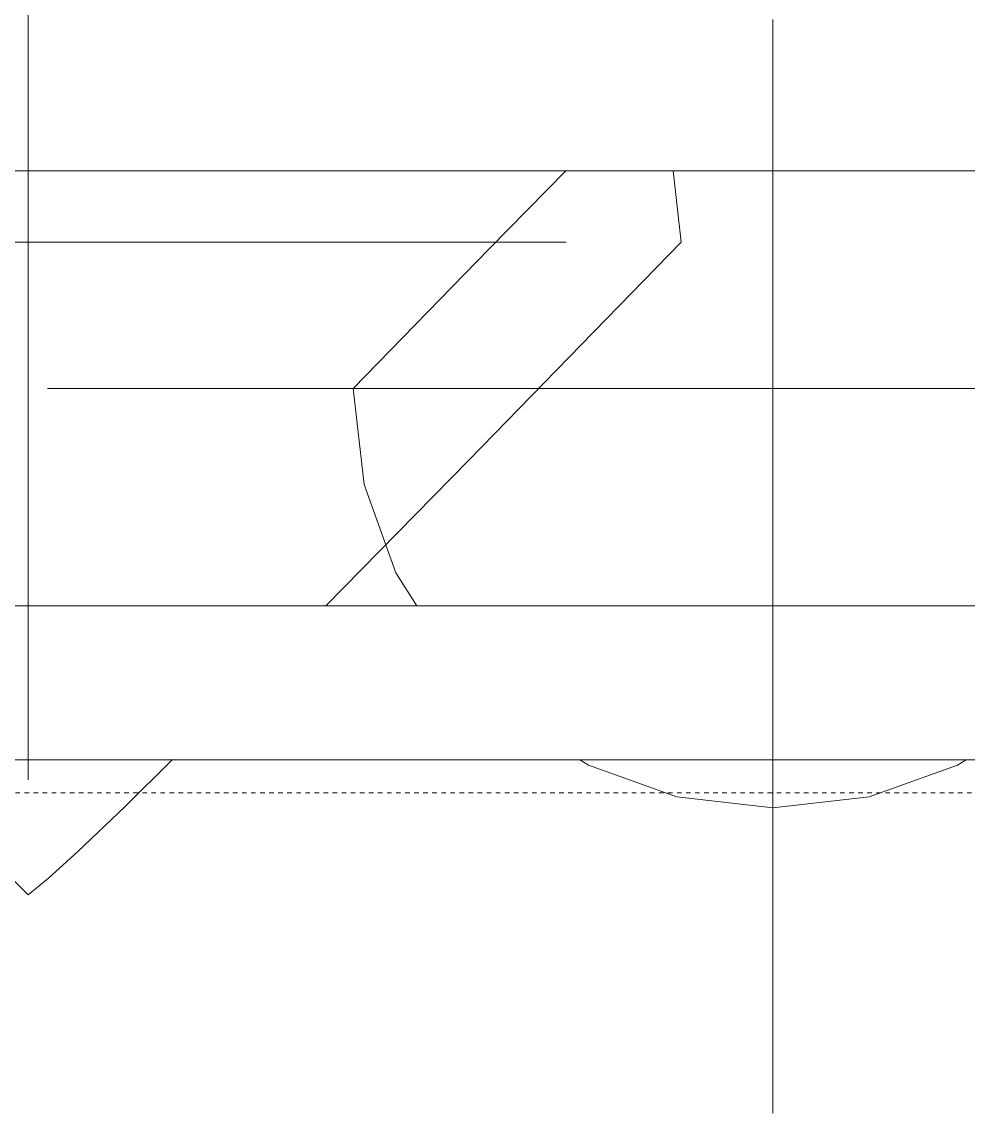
# Model space of a CAD drawing. Header units: inches. Extents: x -4010 to -1814, y 9846 to 12241.
# Drawn here: x -2869.84 to -2843.74, y 11144.58 to 11174.71 of the extents above; entities that cross this region are included whole.
import ezdxf

# ---------------------------------------------------------------- set-up
doc = ezdxf.new("R2010")
doc.units = ezdxf.units.IN
doc.header["$MEASUREMENT"] = 0
doc.linetypes.add('Aligning Line 1_8_', pattern=[0.25, 0.125, -0.125])
for name, color, linetype, lineweight in [('0-1', 7, 'Continuous', 5), ('0-2', 7, 'Continuous', 9), ('A-DETL-GENF-1', 253, 'Continuous', 9), ('A-WALL-1', 7, 'Continuous', 9), ('G-ANNO-SYMB-1', 147, 'Aligning Line 1_8_', 9)]:
    doc.layers.add(name, color=color, linetype=linetype, lineweight=lineweight)

# ---------------------------------------------------------------- blocks, each defined once
blk = doc.blocks.new('switchgrass 26764 - switchgrass 26764-V29-UNIT PLANS - 1ST FLOOR')
at = {"layer": 'A-DETL-GENF-1'}
for p, q in [((0, 5.443), (0, 8.185)), ((0, 4.415), (0, 7.6)), ((0, 6.55), (0, 6.038)), ((0, 6.442), (0, 4.415)), ((0, 6.354), (0, 5.574)), ((0, 5.858), (0, 6.098)), ((0, 6.038), (0, 5.465)), ((0, 5.764), (0, 5.863)), ((0, 5.863), (0, 5.858)), ((0, 5.639), (0, 5.764)), ((0, 5.217), (0, 5.639)), ((0, 5.574), (0, 4.37)), ((0, 5.465), (0, 4.85)), ((0, 5.284), (0, 5.443)), ((0, 4.831), (0, 5.284)), ((0, 5.093), (0, 5.217)), ((0, 4.995), (0, 5.093)), ((0, 5), (0, 4.995)), ((0, 4.85), (0, 4.831)), ((0, 4.37), (0, 3.547)), ((0, 3.547), (0, 2.873)), ((0, 2.873), (0, 2.332)), ((0, 2.332), (0, 1.901)), ((0, -3.367), (0, 1.967)), ((0, 1.901), (0, 1.086)), ((17.786, 1.967), (18.013, 0)), ((0, 1.086), (0, 0.615)), ((0, 0.654), (0, 0.666)), ((0, 0.666), (0, 0.666)), ((0, 0.666), (0, 0.651)), ((0, 0.631), (0, 0.654)), ((0, 0.651), (0, 0.362)), ((0, 0.598), (0, 0.631)), ((0, 0.615), (0, 0.354)), ((0, 0.556), (0, 0.598)), ((0, 0.507), (0, 0.556)), ((0, 0.354), (0, 0.507)), ((0, -1.375), (0, 0.362)), ((1.375, 0), (-0.362, 0)), ((3.367, 0), (-4.66, 0)), ((1.375, 0), (1.427, 0)), ((1.427, 0), (1.494, 0)), ((1.494, 0), (1.57, 0)), ((1.57, 0), (1.648, 0)), ((1.648, 0), (1.718, 0)), ((1.718, 0), (1.775, 0)), ((1.775, 0), (1.81, 0)), ((1.81, 0), (3.113, 0)), ((3.113, 0), (3.692, 0)), ((3.547, 0), (3.257, 0)), ((3.257, 0), (3.547, 0)), ((3.484, 0), (3.367, 0)), ((3.564, 0), (3.484, 0)), ((4.883, 0), (3.547, 0)), ((3.547, 0), (3.606, 0)), ((3.615, 0), (3.564, 0)), ((3.606, 0), (3.694, 0)), ((3.641, 0), (3.615, 0)), ((3.937, 0), (3.641, 0)), ((3.692, 0), (5.574, 0)), ((3.694, 0), (3.799, 0)), ((3.799, 0), (3.907, 0)), ((3.907, 0), (4.006, 0)), ((4.524, 0), (3.937, 0)), ((4.006, 0), (4.083, 0)), ((4.083, 0), (4.126, 0)), ((4.126, 0), (4.345, 0)), ((4.309, 0), (4.282, 0)), ((4.282, 0), (4.335, 0)), ((4.737, 0), (4.309, 0)), ((4.335, 0), (4.886, 0)), ((4.345, 0), (4.936, 0)), ((5.517, 0), (4.524, 0)), ((5.51, 0), (4.737, 0)), ((4.995, 0), (4.883, 0)), ((4.886, 0), (4.995, 0)), ((4.936, 0), (5.803, 0)), ((7.89, 0), (5.429, 0)), ((5.429, 0), (6.539, 0)), ((5.574, 0), (5.51, 0)), ((7.014, 0), (5.517, 0)), ((5.803, 0), (6.846, 0)), ((6.442, 0), (6.153, 0)), ((6.153, 0), (7.532, 0)), ((7.021, 0), (6.442, 0)), ((6.539, 0), (7.573, 0)), ((6.846, 0), (7.969, 0)), ((10.28, 0), (7.014, 0)), ((7.136, 0), (7.021, 0)), ((7.461, 0), (7.136, 0)), ((7.807, 0), (7.228, 0)), ((7.228, 0), (7.535, 0)), ((8.759, 0), (7.456, 0)), ((7.456, 0), (11.943, 0)), ((7.967, 0), (7.461, 0)), ((7.532, 0), (9.787, 0)), ((7.535, 0), (8.377, 0)), ((7.573, 0), (8.568, 0)), ((9.627, 0), (7.807, 0)), ((8.759, 0), (7.89, 0)), ((8.625, 0), (7.967, 0)), ((7.969, 0), (9.073, 0)), ((8.571, 0), (8.179, 0)), ((8.179, 0), (9.048, 0)), ((8.374, 0), (8.37, 0)), ((8.37, 0), (8.667, 0)), ((8.547, 0), (8.374, 0)), ((8.377, 0), (10.254, 0)), ((8.821, 0), (8.547, 0)), ((8.568, 0), (9.561, 0)), ((9.065, 0), (8.571, 0)), ((10.28, 0), (8.625, 0)), ((8.667, 0), (9.171, 0)), ((10.93, 0), (8.759, 0)), ((8.805, 0), (8.759, 0)), ((8.857, 0), (8.805, 0)), ((9.158, 0), (8.821, 0)), ((8.912, 0), (8.857, 0)), ((9.559, 0), (8.903, 0)), ((8.903, 0), (9.627, 0)), ((8.964, 0), (8.912, 0)), ((9.007, 0), (8.964, 0)), ((9.037, 0), (9.007, 0)), ((9.048, 0), (9.037, 0)), ((10.197, 0), (9.065, 0)), ((9.073, 0), (10.061, 0)), ((9.516, 0), (9.158, 0)), ((9.171, 0), (10.978, 0)), ((11.075, 0), (9.338, 0)), ((9.338, 0), (9.366, 0)), ((9.366, 0), (10.422, 0)), ((9.856, 0), (9.516, 0)), ((10.121, 0), (9.559, 0)), ((9.561, 0), (10.586, 0)), ((12.957, 0), (9.772, 0)), ((9.772, 0), (9.832, 0)), ((9.787, 0), (10.793, 0)), ((9.832, 0), (11.109, 0)), ((10.139, 0), (9.856, 0)), ((10.061, 0), (10.351, 0)), ((10.617, 0), (10.121, 0)), ((10.323, 0), (10.139, 0)), ((11.254, 0), (10.197, 0)), ((10.254, 0), (10.583, 0)), ((11.22, 0), (10.28, 0)), ((10.493, 0), (10.28, 0)), ((10.681, 0), (10.323, 0)), ((10.351, 0), (10.604, 0)), ((10.422, 0), (10.681, 0)), ((10.583, 0), (10.493, 0)), ((10.586, 0), (11.68, 0)), ((10.604, 0), (11.257, 0)), ((11.53, 0), (10.617, 0)), ((10.785, 0), (10.641, 0)), ((10.641, 0), (11.262, 0)), ((11.402, 0), (10.785, 0)), ((10.793, 0), (11.806, 0)), ((10.981, 0), (10.93, 0)), ((10.978, 0), (11.364, 0)), ((11.33, 0), (10.981, 0)), ((13.391, 0), (11.075, 0)), ((12.665, 0), (11.079, 0)), ((11.079, 0), (12.957, 0)), ((11.109, 0), (11.364, 0)), ((11.364, 0), (11.22, 0)), ((11.654, 0), (11.254, 0)), ((11.257, 0), (12.146, 0)), ((11.262, 0), (11.811, 0)), ((11.364, 0), (11.33, 0)), ((12.047, 0), (11.402, 0)), ((12.002, 0), (11.53, 0)), ((11.683, 0), (11.654, 0)), ((11.68, 0), (12.879, 0)), ((11.724, 0), (11.683, 0)), ((11.773, 0), (11.724, 0)), ((11.824, 0), (11.773, 0)), ((11.806, 0), (12.891, 0)), ((11.811, 0), (12.286, 0)), ((11.873, 0), (11.824, 0)), ((11.914, 0), (11.873, 0)), ((11.943, 0), (11.914, 0)), ((13.681, 0), (11.943, 0)), ((11.943, 0), (12.665, 0)), ((12.523, 0), (12.002, 0)), ((13.91, 0), (12.047, 0)), ((12.146, 0), (13.989, 0)), ((18.013, 0), (12.159, -6.005)), ((12.286, 0), (12.683, 0)), ((12.545, 0), (12.523, 0)), ((12.874, 0), (12.545, 0)), ((12.683, 0), (13.001, 0)), ((12.879, 0), (12.874, 0)), ((12.891, 0), (14.115, 0)), ((13.001, 0), (13.238, 0)), ((13.238, 0), (13.391, 0)), ((13.75, 0), (13.681, 0)), ((13.83, 0), (13.75, 0)), ((13.912, 0), (13.83, 0)), ((14.423, 0), (13.91, 0)), ((13.99, 0), (13.912, 0)), ((13.989, 0), (14.619, 0)), ((14.054, 0), (13.99, 0)), ((14.099, 0), (14.054, 0)), ((14.115, 0), (14.099, 0)), ((14.839, 0), (14.423, 0)), ((14.619, 0), (14.839, 0)), ((0, -1.375), (0, -1.427)), ((0, -1.427), (0, -1.494)), ((0, -1.494), (0, -1.57)), ((0, -1.57), (0, -1.648)), ((0, -1.648), (0, -1.718)), ((0, -1.718), (0, -1.775)), ((0, -1.775), (0, -1.81)), ((0, -1.81), (0, -3.113)), ((0, -3.113), (0, -3.692)), ((0, -3.547), (0, -3.257)), ((0, -3.257), (0, -3.547)), ((0, -3.484), (0, -3.367)), ((0, -3.564), (0, -3.484)), ((0, -4.883), (0, -3.547)), ((0, -3.547), (0, -3.606)), ((0, -3.615), (0, -3.564)), ((0, -3.606), (0, -3.694)), ((0, -3.641), (0, -3.615)), ((0, -3.937), (0, -3.641)), ((0, -3.692), (0, -5.574)), ((0, -3.694), (0, -3.799)), ((0, -3.799), (0, -3.907)), ((0, -3.907), (0, -4.006)), ((0, -4.524), (0, -3.937)), ((0, -4.006), (0, -4.083)), ((0, -4.083), (0, -4.126)), ((0, -4.126), (0, -4.345)), ((0, -4.309), (0, -4.282)), ((0, -4.282), (0, -4.335)), ((0, -4.737), (0, -4.309)), ((0, -4.335), (0, -4.886)), ((0, -4.345), (0, -4.936)), ((0, -5.517), (0, -4.524)), ((0, -5.51), (0, -4.737)), ((0, -4.995), (0, -4.883)), ((0, -4.886), (0, -4.995)), ((0, -4.936), (0, -5.803)), ((0, -7.89), (0, -5.429)), ((0, -5.429), (0, -6.539)), ((0, -5.574), (0, -5.51)), ((0, -7.014), (0, -5.517)), ((0, -5.803), (0, -6.846)), ((12.159, -6.005), (8.205, -10.033)), ((0, -6.442), (0, -6.153)), ((0, -6.153), (0, -7.532)), ((0, -7.021), (0, -6.442)), ((0, -6.539), (0, -7.573)), ((0, -6.846), (0, -7.969)), ((0, -10.28), (0, -7.014)), ((0, -7.136), (0, -7.021)), ((0, -7.461), (0, -7.136)), ((0, -7.807), (0, -7.228)), ((0, -7.228), (0, -7.535)), ((0, -8.759), (0, -7.456)), ((0, -7.456), (0, -11.943)), ((0, -7.967), (0, -7.461)), ((0, -7.532), (0, -9.787)), ((0, -7.535), (0, -8.377)), ((0, -7.573), (0, -8.568)), ((0, -9.627), (0, -7.807)), ((0, -8.759), (0, -7.89)), ((0, -8.625), (0, -7.967)), ((0, -7.969), (0, -9.073)), ((0, -8.571), (0, -8.179)), ((0, -8.179), (0, -9.048)), ((0, -8.374), (0, -8.37)), ((0, -8.37), (0, -8.667)), ((0, -8.547), (0, -8.374)), ((0, -8.377), (0, -10.254)), ((0, -8.821), (0, -8.547)), ((0, -8.568), (0, -9.561)), ((0, -9.065), (0, -8.571)), ((0, -10.28), (0, -8.625)), ((0, -8.667), (0, -9.171)), ((0, -10.93), (0, -8.759)), ((0, -8.805), (0, -8.759)), ((0, -8.858), (0, -8.805)), ((0, -9.158), (0, -8.821)), ((0, -8.912), (0, -8.858)), ((0, -9.559), (0, -8.903)), ((0, -8.903), (0, -9.627)), ((0, -8.964), (0, -8.912)), ((0, -9.007), (0, -8.964)), ((0, -9.037), (0, -9.007)), ((0, -9.048), (0, -9.037)), ((0, -10.197), (0, -9.065)), ((0, -9.073), (0, -10.061)), ((0, -9.516), (0, -9.158)), ((0, -9.171), (0, -10.978)), ((0, -11.075), (0, -9.338)), ((0, -9.338), (0, -9.366)), ((0, -9.366), (0, -10.422)), ((0, -9.856), (0, -9.516)), ((0, -10.121), (0, -9.559)), ((0, -9.561), (0, -10.586)), ((0, -12.957), (0, -9.772)), ((0, -9.772), (0, -9.832)), ((0, -9.787), (0, -10.793)), ((0, -9.832), (0, -11.109)), ((0, -10.139), (0, -9.856)), ((0, -10.061), (0, -10.351)), ((0, -10.617), (0, -10.121)), ((0, -10.323), (0, -10.139)), ((0, -11.254), (0, -10.197)), ((0, -10.254), (0, -10.583)), ((0, -11.22), (0, -10.28)), ((0, -10.493), (0, -10.28)), ((0, -10.681), (0, -10.323)), ((0, -10.351), (0, -10.604)), ((0, -10.422), (0, -10.681)), ((0, -10.583), (0, -10.493)), ((0, -10.586), (0, -11.68)), ((0, -10.604), (0, -11.257)), ((0, -11.53), (0, -10.617)), ((0, -10.785), (0, -10.641)), ((0, -10.641), (0, -11.262)), ((0, -11.402), (0, -10.785)), ((0, -10.793), (0, -11.806)), ((0, -10.981), (0, -10.93)), ((0, -10.978), (0, -11.364)), ((0, -11.33), (0, -10.981)), ((0, -13.391), (0, -11.075)), ((0, -12.665), (0, -11.079)), ((0, -11.079), (0, -12.957)), ((0, -11.109), (0, -11.364)), ((0, -11.364), (0, -11.22)), ((0, -11.654), (0, -11.254)), ((0, -11.257), (0, -12.146)), ((0, -11.262), (0, -11.811)), ((0, -11.364), (0, -11.33)), ((0, -12.047), (0, -11.402)), ((0, -12.002), (0, -11.53)), ((0, -11.683), (0, -11.654)), ((0, -11.68), (0, -12.879)), ((0, -11.724), (0, -11.683)), ((0, -11.773), (0, -11.724)), ((0, -11.824), (0, -11.773)), ((0, -11.806), (0, -12.891)), ((0, -11.811), (0, -12.286)), ((0, -11.873), (0, -11.824)), ((0, -11.914), (0, -11.873)), ((0, -11.943), (0, -11.914)), ((0, -13.681), (0, -11.943)), ((0, -11.943), (0, -12.665)), ((0, -12.523), (0, -12.002)), ((0, -13.91), (0, -12.047)), ((0, -12.146), (0, -13.989)), ((0, -12.286), (0, -12.683)), ((0, -12.545), (0, -12.523)), ((0, -12.874), (0, -12.545)), ((0, -12.683), (0, -13.001)), ((0, -12.879), (0, -12.874)), ((0, -12.891), (0, -14.115)), ((0, -13.001), (0, -13.238)), ((0, -13.238), (0, -13.391)), ((0, -13.75), (0, -13.681)), ((0, -13.83), (0, -13.75)), ((0, -13.912), (0, -13.83)), ((0, -14.423), (0, -13.91)), ((0, -13.99), (0, -13.912)), ((0, -13.989), (0, -14.619)), ((0, -14.054), (0, -13.99)), ((0, -14.099), (0, -14.054)), ((0, -14.115), (0, -14.099)), ((-3.73, -14.283), (0, -18.013)), ((0, -14.839), (0, -14.423)), ((3.976, -14.283), (2.673, -15.572)), ((0, -14.619), (0, -14.839)), ((2.673, -15.572), (1.361, -16.826)), ((1.361, -16.826), (0.554, -17.551)), ((0.554, -17.551), (0, -18.013))]:
    blk.add_line(p, q, dxfattribs=at)
blk = doc.blocks.new('gold flame spirea 26749 - gold flame spirea 26749-V30-UNIT PLANS - 1ST FLOOR')
at = {"layer": 'A-DETL-GENF-1'}
for p, q in [((0, 19.808), (0, 20.008)), ((0, 20.008), (0, 19.844)), ((0, 19.844), (0, 19.677)), ((0, 19.58), (0, 19.808)), ((0, 19.677), (0, 19.506)), ((0, 19.333), (0, 19.58)), ((0, 19.506), (0, 19.333)), ((0, 19.076), (0, 19.333)), ((0, 19.333), (0, 19.157)), ((0, 18.333), (0, 19.264)), ((0, 19.264), (0, 19.118)), ((0, 19.157), (0, 18.978)), ((0, 19.118), (0, 18.918)), ((0, 18.903), (0, 19.077)), ((0, 19.077), (0, 18.932)), ((0, 18.567), (0, 19.076)), ((0, 18.978), (0, 18.798)), ((0, 18.932), (0, 18.79)), ((0, 18.918), (0, 18.677)), ((0, 18.804), (0, 18.903)), ((0, 18.662), (0, 18.845)), ((0, 18.845), (0, 18.642)), ((0, 18.756), (0, 18.804)), ((0, 18.798), (0, 18.333)), ((0, 18.79), (0, 18.648)), ((0, 18.712), (0, 18.756)), ((0, 18.664), (0, 18.712)), ((0, 18.558), (0, 18.705)), ((0, 18.705), (0, 18.418)), ((0, 18.677), (0, 18.408)), ((0, 18.565), (0, 18.664)), ((0, 18.511), (0, 18.662)), ((0, 18.648), (0, 18.507)), ((0, 18.642), (0, 18.43)), ((0, 18.333), (0, 18.567)), ((0, 18.353), (0, 18.565)), ((0, 18.463), (0, 18.558)), ((0, 18.378), (0, 18.511)), ((0, 18.507), (0, 18.365)), ((0, 18.405), (0, 18.463)), ((0, 18.43), (0, 18.219)), ((0, 18.418), (0, 18.235)), ((0, 18.408), (0, 18.122)), ((0, 18.37), (0, 18.405)), ((0, 18.251), (0, 18.378)), ((0, 18.344), (0, 18.37)), ((0, 18.365), (0, 18.222)), ((0, 18.058), (0, 18.353)), ((0, 18.312), (0, 18.344)), ((0, 18.23), (0, 18.333)), ((0, 18.259), (0, 18.312)), ((0, 18.068), (0, 18.259)), ((0, 18.117), (0, 18.251)), ((0, 18.235), (0, 18.14)), ((0, 18.153), (0, 18.23)), ((0, 18.222), (0, 18.077)), ((0, 18.219), (0, 18.016)), ((0, 18.118), (0, 18.153)), ((0, 18.01), (0, 18.147)), ((0, 18.147), (0, 17.899)), ((0, 18.14), (0, 18.118)), ((0, 18.122), (0, 17.833)), ((0, 17.962), (0, 18.117)), ((0, 18.077), (0, 17.806)), ((0, 17.937), (0, 18.068)), ((0, 17.961), (0, 18.058)), ((0, 17.03), (0, 18.054)), ((0, 18.054), (0, 17.779)), ((0, 18.016), (0, 17.83)), ((0, 17.895), (0, 18.01)), ((0, 17.774), (0, 17.962)), ((0, 17.887), (0, 17.961)), ((0, 17.838), (0, 17.937)), ((0, 17.899), (0, 17.699)), ((0, 17.797), (0, 17.895)), ((0, 17.827), (0, 17.887)), ((0, 17.745), (0, 17.838)), ((0, 17.833), (0, 17.554)), ((0, 17.83), (0, 17.67)), ((0, 17.774), (0, 17.827)), ((0, 17.806), (0, 17.634)), ((0, 17.716), (0, 17.797)), ((0, 17.776), (0, 17.794)), ((0, 17.794), (0, 17.774)), ((0, 17.779), (0, 17.336)), ((0, 17.729), (0, 17.776)), ((0, 17.123), (0, 17.774)), ((0, 17.629), (0, 17.745)), ((0, 17.664), (0, 17.729)), ((0, 17.648), (0, 17.716)), ((0, 17.699), (0, 17.535)), ((0, 17.67), (0, 17.542)), ((0, 17.588), (0, 17.664)), ((0, 17.591), (0, 17.648)), ((0, 17.634), (0, 17.532)), ((0, 17.462), (0, 17.629)), ((0, 17.542), (0, 17.591)), ((0, 17.514), (0, 17.588)), ((0, 17.554), (0, 17.03)), ((0, 17.535), (0, 17.397)), ((0, 17.532), (0, 17.469)), ((0, 17.449), (0, 17.514)), ((0, 17.354), (0, 17.495)), ((0, 17.495), (0, 17.445)), ((0, 17.469), (0, 17.416)), ((0, 17.216), (0, 17.462)), ((0, 17.1), (0, 17.449)), ((0, 17.445), (0, 17.398)), ((0, 17.416), (0, 17.341)), ((0, 17.398), (0, 17.352)), ((0, 17.397), (0, 17.274)), ((0, 17.234), (0, 17.354)), ((0, 17.352), (0, 17.304)), ((0, 17.341), (0, 17.216)), ((0, 17.336), (0, 17.146)), ((0, 17.304), (0, 17.192)), ((0, 17.274), (0, 17.155)), ((0, 17.263), (0, 16.851)), ((0, 17.263), (0, 16.274)), ((0, 17.126), (0, 17.234)), ((0, 17.192), (0, 17.123)), ((0, 17.155), (0, 17.03)), ((0, 17.146), (0, 16.961)), ((0, 17.03), (0, 17.142)), ((0, 17.142), (0, 17.137)), ((0, 17.137), (0, 17.045)), ((0, 17.023), (0, 17.126)), ((0, 16.753), (0, 17.1)), ((0, 17.045), (0, 16.897)), ((0, 17.011), (0, 17.036)), ((0, 17.036), (0, 16.997)), ((0, 16.916), (0, 17.023)), ((0, 16.956), (0, 17.011)), ((0, 16.997), (0, 16.861)), ((0, 16.961), (0, 16.771)), ((0, 16.904), (0, 16.956)), ((0, 16.657), (0, 16.937)), ((0, 16.937), (0, 16.886)), ((0, 16.658), (0, 16.916)), ((0, 16.886), (0, 16.904)), ((0, 16.897), (0, 16.724)), ((0, 16.861), (0, 16.801)), ((0, 16.851), (0, 16.515)), ((0, 16.801), (0, 16.772)), ((0, 16.772), (0, 16.762)), ((0, 16.771), (0, 16.565)), ((0, 16.762), (0, 16.757)), ((0, 16.757), (0, 16.747)), ((0, 16.451), (0, 16.753)), ((0, 16.747), (0, 16.718)), ((0, 16.724), (0, 16.556)), ((0, 16.718), (0, 16.658)), ((0, 16.431), (0, 16.657)), ((0, 16.565), (0, 16.25)), ((0, 16.556), (0, 16.425)), ((0, 16.515), (0, 15.951)), ((0, 16.237), (0, 16.451)), ((0, 16.248), (0, 16.431)), ((0, 16.425), (0, 16.425)), ((0, 16.425), (0, 16.405)), ((0, 16.405), (0, 16.37)), ((0, 16.37), (0, 16.319)), ((0, 16.319), (0, 16.256)), ((0, 16.258), (0, 16.316)), ((0, 16.316), (0, 16.274)), ((0, 16.132), (0, 16.258)), ((0, 16.256), (0, 16.099)), ((0, 16.25), (0, 16.156)), ((0, 16.094), (0, 16.248)), ((0, 16.156), (0, 16.237)), ((0, 15.804), (0, 16.132)), ((0, 16.099), (0, 15.964)), ((0, 15.956), (0, 16.094)), ((0, 15.964), (0, 15.848)), ((0, 15.823), (0, 15.956)), ((0, 15.951), (0, 15.661)), ((0, 15.848), (0, 15.62)), ((0, 15.681), (0, 15.823)), ((0, 15.666), (0, 15.804)), ((0, 15.445), (0, 15.681)), ((0, 15.588), (0, 15.666)), ((0, 15.661), (0, 15.325)), ((0, 15.62), (0, 15.48)), ((0, 15.517), (0, 15.588)), ((0, 15.444), (0, 15.517)), ((0, 15.48), (0, 15.303)), ((0, 15.27), (0, 15.445)), ((0, 15.376), (0, 15.444)), ((0, 15.317), (0, 15.376)), ((0, 15.182), (0, 15.355)), ((0, 15.355), (0, 15.177)), ((0, 15.13), (0, 15.355)), ((0, 15.355), (0, 15.004)), ((0, 15.325), (0, 14.913)), ((0, 15.275), (0, 15.317)), ((0, 15.303), (0, 15.076)), ((0, 15.255), (0, 15.275)), ((0, 15.145), (0, 15.27)), ((0, 15.129), (0, 15.262)), ((0, 15.262), (0, 15.255)), ((0, 15.03), (0, 15.182)), ((0, 15.177), (0, 15.014)), ((0, 15.058), (0, 15.145)), ((0, 14.771), (0, 15.13)), ((0, 14.996), (0, 15.129)), ((0, 15.076), (0, 15.081)), ((0, 15.081), (0, 15.028)), ((0, 14.998), (0, 15.058)), ((0, 14.901), (0, 15.03)), ((0, 15.028), (0, 14.941)), ((0, 15.014), (0, 14.859)), ((0, 15.004), (0, 14.703)), ((0, 14.953), (0, 14.998)), ((0, 14.862), (0, 14.996)), ((0, 14.913), (0, 14.953)), ((0, 14.941), (0, 14.842)), ((0, 14.799), (0, 14.901)), ((0, 14.729), (0, 14.862)), ((0, 14.859), (0, 14.709)), ((0, 14.842), (0, 14.754)), ((0, 14.73), (0, 14.799)), ((0, 14.618), (0, 14.771)), ((0, 14.754), (0, 14.7)), ((0, 14.697), (0, 14.73)), ((0, 14.596), (0, 14.729)), ((0, 14.709), (0, 14.559)), ((0, 14.7), (0, 14.704)), ((0, 14.704), (0, 14.697)), ((0, 14.703), (0, 14.437)), ((0, 14.469), (0, 14.618)), ((0, 14.462), (0, 14.596)), ((0, 14.559), (0, 14.403)), ((0, 14.337), (0, 14.475)), ((0, 14.475), (0, 14.442)), ((0, 14.314), (0, 14.469)), ((0, 14.329), (0, 14.462)), ((0, 14.442), (0, 14.421)), ((0, 14.437), (0, 14.193)), ((0, 14.421), (0, 14.408)), ((0, 14.408), (0, 14.396)), ((0, 14.403), (0, 14.238)), ((0, 14.396), (0, 14.383)), ((0, 14.383), (0, 14.362)), ((0, 14.362), (0, 14.329)), ((0, 14.214), (0, 14.337)), ((0, 14.145), (0, 14.314)), ((0, 14.238), (0, 14.22)), ((0, 14.22), (0, 14.194)), ((0, 14.1), (0, 14.214)), ((0, 14.194), (0, 14.154)), ((0, 14.193), (0, 13.712)), ((0, 14.154), (0, 14.09)), ((0, 14.124), (0, 14.145)), ((0, 14.082), (0, 14.124)), ((0, 13.867), (0, 14.1)), ((0, 14.09), (0, 13.995)), ((0, 14.017), (0, 14.082)), ((0, 13.93), (0, 14.017)), ((0, 13.995), (0, 13.68)), ((0, 13.822), (0, 13.93)), ((0, 13.736), (0, 13.867)), ((0, 13.54), (0, 13.822)), ((0, 13.585), (0, 13.736)), ((0, 13.712), (0, 13.447)), ((0, 13.68), (0, 13.613)), ((0, 12.47), (0, 13.633)), ((0, 13.633), (0, 13.596)), ((0, 13.613), (0, 13.566)), ((0, 13.596), (0, 13.582)), ((0, 13.59), (0, 13.591)), ((0, 13.591), (0, 13.578)), ((0, 13.584), (0, 13.59)), ((0, 12.584), (0, 13.585)), ((0, 13.582), (0, 13.584)), ((0, 13.578), (0, 13.54)), ((0, 13.566), (0, 13.528)), ((0, 13.528), (0, 13.485)), ((0, 13.485), (0, 13.427)), ((0, 13.447), (0, 13.289)), ((0, 13.427), (0, 13.34)), ((0, 13.34), (0, 13.215)), ((0, 13.248), (0, 13.308)), ((0, 13.308), (0, 13.086)), ((0, 13.289), (0, 13.127)), ((0, 13.192), (0, 13.248)), ((0, 13.215), (0, 12.749)), ((0, 13.133), (0, 13.192)), ((0, 13.065), (0, 13.133)), ((0, 13.127), (0, 12.962)), ((0, 13.086), (0, 12.934)), ((0, 12.982), (0, 13.065)), ((0, 12.879), (0, 12.982)), ((0, 12.962), (0, 12.794)), ((0, 12.934), (0, 12.816)), ((0, 12.749), (0, 12.879)), ((0, 12.816), (0, 12.698)), ((0, 12.794), (0, 12.625)), ((0, 12.698), (0, 12.546)), ((0, 12.625), (0, 12.455)), ((0, 12.53), (0, 12.584)), ((0, 12.546), (0, 12.327)), ((0, 12.454), (0, 12.53)), ((0, 12.351), (0, 12.47)), ((0, 12.455), (0, 12.284)), ((0, 12.364), (0, 12.454)), ((0, 12.27), (0, 12.364)), ((0, 12.259), (0, 12.351)), ((0, 12.327), (0, 12.005)), ((0, 12.284), (0, 12.097)), ((0, 12.18), (0, 12.27)), ((0, 12.189), (0, 12.259)), ((0, 12.136), (0, 12.189)), ((0, 12.103), (0, 12.18)), ((0, 12.005), (0, 12.136)), ((0, 12.049), (0, 12.103)), ((0, 12.097), (0, 12.014)), ((0, 12.006), (0, 12.049)), ((0, 12.014), (0, 11.923)), ((0, 11.935), (0, 12.006)), ((0, 11.843), (0, 11.935)), ((0, 11.923), (0, 11.813)), ((0, 11.8), (0, 11.912)), ((0, 11.912), (0, 11.76)), ((0, 11.74), (0, 11.843)), ((0, 11.813), (0, 11.673)), ((0, 11.711), (0, 11.8)), ((0, 11.76), (0, 11.644)), ((-2.653, 11.273), (0, 11.579)), ((0, 11.633), (0, 11.74)), ((0, 11.642), (0, 11.711)), ((0, 11.673), (0, 11.493)), ((0, 11.644), (0, 11.55)), ((0, 11.589), (0, 11.642)), ((0, 11.532), (0, 11.633)), ((0, 11.595), (0, 11.603)), ((0, 11.603), (0, 11.575)), ((0, 11.544), (0, 11.595)), ((0, 11.549), (0, 11.589)), ((0, 11.579), (2.653, 11.273)), ((0, 11.575), (0, 11.52)), ((0, 11.55), (0, 11.468)), ((0, 11.518), (0, 11.549)), ((0, 11.443), (0, 11.544)), ((0, 11.445), (0, 11.532)), ((0, 11.52), (0, 11.445)), ((0, 11.493), (0, 11.518)), ((0, 11.468), (0, 11.385)), ((-5.09, 10.401), (-2.653, 11.273)), ((0, 11.282), (0, 11.443)), ((0, 11.385), (0, 11.289)), ((0, 11.289), (0, 11.167)), ((0, 10.25), (0, 11.282)), ((0, 11.167), (0, 11.005)), ((2.653, 11.273), (5.09, 10.401)), ((0, 10.95), (0, 11.074)), ((0, 11.074), (0, 9.957)), ((0, 11.005), (0, 10.896)), ((0, 10.867), (0, 10.95)), ((0, 10.896), (0, 10.838)), ((0, 10.829), (0, 10.867)), ((0, 10.838), (0, 10.829)), ((-5.327, 10.25), (-5.09, 10.401)), ((5.09, 10.401), (5.327, 10.25)), ((0, 9.957), (0, 9.953)), ((0, 9.953), (0, 9.89)), ((0, 9.89), (0, 9.79)), ((0, 9.79), (0, 9.675)), ((0, 9.675), (0, 9.565)), ((0, 9.545), (0, 9.585)), ((0, 9.585), (0, 9.402)), ((0, 9.565), (0, 9.481)), ((0, 9.525), (0, 9.545)), ((0, 9.517), (0, 9.525)), ((0, 9.514), (0, 9.517)), ((0, 9.506), (0, 9.514)), ((0, 9.486), (0, 9.506)), ((0, 9.446), (0, 9.486)), ((0, 9.481), (0, 9.446)), ((0, 9.402), (0, 9.274)), ((0, 9.274), (0, 9.177)), ((0, 9.177), (0, 9.09)), ((0, 9.09), (0, 8.851)), ((0, 8.851), (0, 8.655)), ((0, 8.655), (0, 7.91)), ((0, 7.898), (0, 7.931)), ((0, 7.931), (0, 7.93)), ((0, 7.93), (0, 7.894)), ((0, 7.91), (0, 7.817)), ((0, 7.829), (0, 7.898)), ((0, 7.894), (0, 7.825)), ((0, 7.724), (0, 7.829)), ((0, 7.825), (0, 7.724)), ((0, 7.817), (0, 7.743)), ((0, 7.743), (0, 7.691)), ((0, 7.677), (0, 7.724)), ((0, 7.724), (0, 7.524)), ((0, 7.691), (0, 7.661)), ((0, 7.656), (0, 7.677)), ((0, 7.661), (0, 7.656)), ((0, 7.524), (0, 7.358)), ((0, 7.358), (0, 7.219)), ((0, 7.219), (0, 7.1)), ((0, 7.1), (0, 6.993)), ((0, 6.993), (0, 6.793)), ((0, 6.793), (0, 6.558)), ((0, 6.558), (0, 6.368)), ((0, 6.368), (0, 6.209)), ((0, 6.209), (0, 6.065)), ((0, 6.065), (0, 5.923)), ((0, -6), (0, 6)), ((0, 5.923), (0, 5.767)), ((0, 5.767), (0, 5.584)), ((9.822, 6), (10.401, 5.09)), ((0, 5.584), (0, 5.548)), ((0, 5.548), (0, 5.522)), ((0, 5.522), (0, 5.502)), ((0, 5.502), (0, 5.461)), ((0, 5.461), (0, 5.444)), ((0, 5.444), (0, 5.212)), ((0, 5.212), (0, 5.051)), ((0, 5.051), (0, 4.913)), ((0, 4.913), (0, 4.75)), ((10.401, 5.09), (11.273, 2.653)), ((0, 4.75), (0, 4.513)), ((0, 4.513), (0, 4.156)), ((0, 4.156), (0, 3.629)), ((0, 3.629), (0, 3.554)), ((0, 3.554), (0, 3.511)), ((0, 3.511), (0, 3.485)), ((0, 3.485), (0, 3.455)), ((0, 3.455), (0, 3.403)), ((0, 3.403), (0, 3.313)), ((0, 3.313), (0, 3.164)), ((0, 3.184), (0, 3.211)), ((0, 3.211), (0, 3.118)), ((0, 3.191), (0, 3.198)), ((0, 3.198), (0, 3.192)), ((0, 3.192), (0, 3.183)), ((0, 3.164), (0, 3.191)), ((0, 3.177), (0, 3.184)), ((0, 3.183), (0, 3.177)), ((0, 3.118), (0, 3.005)), ((0, 3.005), (0, 2.88)), ((0, 2.88), (0, 2.75)), ((0, 2.75), (0, 2.625)), ((0, 2.625), (0, 2.512)), ((0, 2.512), (0, 2.42)), ((0, 2.42), (0, 2.304)), ((11.273, 2.653), (11.579, 0)), ((0, 2.304), (0, 2.218)), ((0, 2.218), (0, 2.151)), ((0, 2.151), (0, 2.093)), ((0, 2.093), (0, 2.032)), ((0, 2.032), (0, 1.861)), ((0, 1.861), (0, 1.744)), ((0, 1.744), (0, 1.659)), ((0, 1.533), (0, 1.675)), ((0, 1.675), (0, 1.325)), ((0, 1.659), (0, 1.595)), ((0, 1.595), (0, 1.542)), ((0, 1.542), (0, 1.491)), ((0, 1.483), (0, 1.533)), ((0, 1.491), (0, 1.43)), ((0, 1.423), (0, 1.483)), ((0, 1.43), (0, 1.349)), ((0, 1.256), (0, 1.423)), ((0, 1.349), (0, 1.348)), ((0, 1.348), (0, 1.317)), ((0, 1.325), (0, 1.073)), ((0, 1.317), (0, 1.27)), ((0, 1.27), (0, 1.225)), ((0, 1.202), (0, 1.256)), ((0, 1.225), (0, 1.197)), ((0, 1.197), (0, 1.202)), ((0, 1.073), (0, 0.872)), ((0, 0.872), (0, 0.675)), ((0, 0.497), (0, 0.744)), ((0, 0.744), (0, 0.465)), ((0, 0.675), (0, 0.1)), ((0, 0.294), (0, 0.497)), ((0, 0.465), (0, 0.196)), ((0, 0.127), (0, 0.294)), ((0, 0.196), (0, -0.038)), ((0, -0.014), (0, 0.127)), ((0, 0.1), (0, -0.372)), ((9.447, 0), (-11.282, 0)), ((-5.444, 0), (-5.212, 0)), ((-5.212, 0), (-5.051, 0)), ((-5.051, 0), (-4.913, 0)), ((-4.913, 0), (-4.75, 0)), ((-4.75, 0), (-4.513, 0)), ((-4.513, 0), (-4.156, 0)), ((-4.156, 0), (-3.629, 0)), ((-3.629, 0), (-3.554, 0)), ((-3.554, 0), (-3.511, 0)), ((-3.511, 0), (-3.485, 0)), ((-3.485, 0), (-3.455, 0)), ((-3.455, 0), (-3.403, 0)), ((-3.403, 0), (-3.313, 0)), ((-3.313, 0), (-3.164, 0)), ((-3.184, 0), (-3.211, 0)), ((-3.211, 0), (-3.118, 0)), ((-3.191, 0), (-3.198, 0)), ((-3.198, 0), (-3.192, 0)), ((-3.192, 0), (-3.183, 0)), ((-3.164, 0), (-3.191, 0)), ((-3.177, 0), (-3.184, 0)), ((-3.183, 0), (-3.177, 0)), ((-3.118, 0), (-3.005, 0)), ((-3.005, 0), (-2.88, 0)), ((-2.88, 0), (-2.75, 0)), ((-2.75, 0), (-2.625, 0)), ((-2.625, 0), (-2.512, 0)), ((-2.512, 0), (-2.42, 0)), ((-2.42, 0), (-2.304, 0)), ((-2.304, 0), (-2.218, 0)), ((-2.218, 0), (-2.151, 0)), ((-2.151, 0), (-2.093, 0)), ((-2.093, 0), (-2.032, 0)), ((-2.032, 0), (-1.861, 0)), ((-1.861, 0), (-1.744, 0)), ((-1.744, 0), (-1.659, 0)), ((-1.533, 0), (-1.675, 0)), ((-1.675, 0), (-1.325, 0)), ((-1.659, 0), (-1.595, 0)), ((-1.595, 0), (-1.542, 0)), ((-1.542, 0), (-1.491, 0)), ((-1.483, 0), (-1.533, 0)), ((-1.491, 0), (-1.43, 0)), ((-1.423, 0), (-1.483, 0)), ((-1.43, 0), (-1.349, 0)), ((-1.256, 0), (-1.423, 0)), ((-1.349, 0), (-1.348, 0)), ((-1.348, 0), (-1.317, 0)), ((-1.325, 0), (-1.073, 0)), ((-1.317, 0), (-1.27, 0)), ((-1.27, 0), (-1.225, 0)), ((-1.202, 0), (-1.256, 0)), ((-1.225, 0), (-1.197, 0)), ((-1.197, 0), (-1.202, 0)), ((-1.073, 0), (-0.872, 0)), ((-0.872, 0), (-0.675, 0)), ((-0.497, 0), (-0.744, 0)), ((-0.744, 0), (-0.465, 0)), ((-0.675, 0), (-0.1, 0)), ((-0.294, 0), (-0.497, 0)), ((-0.465, 0), (-0.196, 0)), ((-0.127, 0), (-0.294, 0)), ((-0.196, 0), (0.038, 0)), ((0.014, 0), (-0.127, 0)), ((-0.1, 0), (0.372, 0)), ((0, -0.138), (0, -0.014)), ((0, -0.038), (0, -0.255)), ((0, -0.293), (0, -0.093)), ((0, -0.093), (0, -0.199)), ((0, -0.255), (0, -0.138)), ((0, -0.199), (0, -0.296)), ((0, -0.372), (0, -0.255)), ((0, -0.255), (0, -0.729)), ((0, -0.577), (0, -0.293)), ((0, -0.296), (0, -0.393)), ((0.138, 0), (0.014, 0)), ((0.038, 0), (0.255, 0)), ((0.293, 0), (0.093, 0)), ((0.093, 0), (0.199, 0)), ((0.255, 0), (0.138, 0)), ((0.199, 0), (0.296, 0)), ((0.372, 0), (0.255, 0)), ((0.255, 0), (0.729, 0)), ((0.577, 0), (0.293, 0)), ((0.296, 0), (0.393, 0)), ((0.393, 0), (0.498, 0)), ((0.498, 0), (0.617, 0)), ((0.686, 0), (0.577, 0)), ((0.617, 0), (0.759, 0)), ((0.789, 0), (0.686, 0)), ((0.729, 0), (1.028, 0)), ((0.759, 0), (0.931, 0)), ((0.897, 0), (0.789, 0)), ((1.024, 0), (0.897, 0)), ((0.931, 0), (0.915, 0)), ((0.915, 0), (0.918, 0)), ((0.918, 0), (0.937, 0)), ((0.937, 0), (0.965, 0)), ((0.965, 0), (1.07, 0)), ((1.396, 0), (1.024, 0)), ((1.028, 0), (1.396, 0)), ((1.07, 0), (1.126, 0)), ((1.126, 0), (1.224, 0)), ((1.224, 0), (1.35, 0)), ((1.35, 0), (1.632, 0)), ((1.632, 0), (1.76, 0)), ((1.72, 0), (1.675, 0)), ((1.675, 0), (1.925, 0)), ((1.818, 0), (1.72, 0)), ((1.76, 0), (1.861, 0)), ((1.858, 0), (1.818, 0)), ((1.883, 0), (1.858, 0)), ((1.861, 0), (1.886, 0)), ((1.886, 0), (1.883, 0)), ((1.925, 0), (2.177, 0)), ((2.177, 0), (2.738, 0)), ((2.885, 0), (2.699, 0)), ((2.699, 0), (2.94, 0)), ((2.738, 0), (3.072, 0)), ((3.065, 0), (2.885, 0)), ((2.94, 0), (3.19, 0)), ((3.23, 0), (3.065, 0)), ((3.072, 0), (3.458, 0)), ((3.19, 0), (3.441, 0)), ((3.382, 0), (3.23, 0)), ((3.523, 0), (3.382, 0)), ((3.441, 0), (3.687, 0)), ((3.458, 0), (3.909, 0)), ((3.656, 0), (3.523, 0)), ((3.783, 0), (3.656, 0)), ((3.687, 0), (3.921, 0)), ((3.909, 0), (3.783, 0)), ((3.921, 0), (4.137, 0)), ((4.137, 0), (4.327, 0)), ((4.327, 0), (4.521, 0)), ((4.521, 0), (4.672, 0)), ((4.672, 0), (4.797, 0)), ((4.797, 0), (4.914, 0)), ((4.914, 0), (5.041, 0)), ((4.972, 0), (4.932, 0)), ((4.932, 0), (5.816, 0)), ((4.992, 0), (4.972, 0)), ((5, 0), (4.992, 0)), ((5.004, 0), (5, 0)), ((5.012, 0), (5.004, 0)), ((5.031, 0), (5.012, 0)), ((5.072, 0), (5.031, 0)), ((5.041, 0), (5.197, 0)), ((5.139, 0), (5.072, 0)), ((5.185, 0), (5.139, 0)), ((5.22, 0), (5.185, 0)), ((5.197, 0), (5.397, 0)), ((5.25, 0), (5.22, 0)), ((5.284, 0), (5.25, 0)), ((5.331, 0), (5.284, 0)), ((5.397, 0), (5.331, 0)), ((5.75, 0), (5.712, 0)), ((5.712, 0), (6.165, 0)), ((5.765, 0), (5.75, 0)), ((5.763, 0), (5.762, 0)), ((5.762, 0), (5.766, 0)), ((5.778, 0), (5.763, 0)), ((5.766, 0), (5.765, 0)), ((5.816, 0), (5.778, 0)), ((6.165, 0), (6.592, 0)), ((6.592, 0), (7.009, 0)), ((7.009, 0), (7.427, 0)), ((7.427, 0), (7.863, 0)), ((11.579, 0), (7.816, -3.86)), ((7.863, 0), (8.329, 0)), ((8.329, 0), (8.841, 0)), ((8.841, 0), (9.027, 0)), ((9.027, 0), (10.051, 0)), ((9.388, 0), (9.213, 0)), ((9.213, 0), (9.383, 0)), ((9.383, 0), (9.624, 0)), ((9.533, 0), (9.388, 0)), ((9.59, 0), (9.447, 0)), ((9.656, 0), (9.533, 0)), ((9.743, 0), (9.59, 0)), ((9.624, 0), (9.902, 0)), ((9.763, 0), (9.656, 0)), ((9.915, 0), (9.743, 0)), ((9.86, 0), (9.763, 0)), ((9.954, 0), (9.86, 0)), ((9.902, 0), (10.183, 0)), ((10.115, 0), (9.915, 0)), ((10.051, 0), (9.954, 0)), ((10.353, 0), (10.115, 0)), ((10.183, 0), (10.432, 0)), ((10.638, 0), (10.353, 0)), ((10.432, 0), (10.617, 0)), ((10.617, 0), (10.702, 0)), ((10.981, 0), (10.638, 0)), ((10.702, 0), (10.837, 0)), ((10.837, 0), (11.016, 0)), ((10.981, 0), (10.935, 0)), ((10.935, 0), (10.981, 0)), ((11.059, 0), (10.981, 0)), ((11.016, 0), (11.217, 0)), ((11.156, 0), (11.059, 0)), ((11.26, 0), (11.156, 0)), ((11.217, 0), (11.423, 0)), ((11.357, 0), (11.26, 0)), ((11.435, 0), (11.357, 0)), ((11.423, 0), (11.612, 0)), ((11.481, 0), (11.435, 0)), ((11.491, 0), (11.464, 0)), ((11.464, 0), (11.481, 0)), ((11.557, 0), (11.491, 0)), ((11.656, 0), (11.557, 0)), ((11.612, 0), (11.766, 0)), ((11.783, 0), (11.656, 0)), ((11.766, 0), (11.865, 0)), ((11.932, 0), (11.783, 0)), ((11.865, 0), (11.95, 0)), ((12.098, 0), (11.932, 0)), ((11.95, 0), (12.108, 0)), ((12.301, 0), (12.098, 0)), ((12.108, 0), (12.317, 0)), ((12.456, 0), (12.301, 0)), ((12.317, 0), (12.553, 0)), ((12.584, 0), (12.456, 0)), ((12.553, 0), (13.014, 0)), ((12.704, 0), (12.584, 0)), ((12.836, 0), (12.704, 0)), ((13, 0), (12.836, 0)), ((12.946, 0), (12.842, 0)), ((12.842, 0), (13.214, 0)), ((13.046, 0), (12.946, 0)), ((13.214, 0), (13, 0)), ((13.014, 0), (13.191, 0)), ((13.143, 0), (13.046, 0)), ((13.24, 0), (13.143, 0)), ((13.191, 0), (13.287, 0)), ((13.337, 0), (13.24, 0)), ((13.287, 0), (13.383, 0)), ((13.437, 0), (13.337, 0)), ((13.383, 0), (13.472, 0)), ((13.517, 0), (13.401, 0)), ((13.401, 0), (13.587, 0)), ((13.54, 0), (13.437, 0)), ((13.68, 0), (13.447, 0)), ((13.447, 0), (13.581, 0)), ((13.472, 0), (13.545, 0)), ((13.612, 0), (13.517, 0)), ((14.145, 0), (13.54, 0)), ((13.545, 0), (13.594, 0)), ((13.581, 0), (13.694, 0)), ((13.611, 0), (13.587, 0)), ((13.587, 0), (13.867, 0)), ((13.587, 0), (13.711, 0)), ((13.594, 0), (13.611, 0)), ((13.686, 0), (13.612, 0)), ((13.81, 0), (13.68, 0)), ((13.738, 0), (13.686, 0)), ((13.694, 0), (13.794, 0)), ((13.711, 0), (13.797, 0)), ((13.77, 0), (13.738, 0)), ((13.782, 0), (13.77, 0)), ((14.04, 0), (13.773, 0)), ((13.773, 0), (13.782, 0)), ((13.794, 0), (13.891, 0)), ((13.797, 0), (13.852, 0)), ((13.937, 0), (13.81, 0)), ((13.852, 0), (13.883, 0)), ((13.867, 0), (14.086, 0)), ((13.883, 0), (13.898, 0)), ((13.891, 0), (13.992, 0)), ((13.898, 0), (13.905, 0)), ((13.905, 0), (13.91, 0)), ((13.91, 0), (13.943, 0)), ((14.06, 0), (13.937, 0)), ((13.943, 0), (14.001, 0)), ((13.992, 0), (14.105, 0)), ((14.001, 0), (14.088, 0)), ((14.261, 0), (14.04, 0)), ((14.183, 0), (14.06, 0)), ((14.086, 0), (14.265, 0)), ((14.088, 0), (14.207, 0)), ((14.105, 0), (14.238, 0)), ((14.131, 0), (14.118, 0)), ((14.118, 0), (14.145, 0)), ((14.169, 0), (14.131, 0)), ((14.268, 0), (14.168, 0)), ((14.168, 0), (14.321, 0)), ((14.215, 0), (14.169, 0)), ((14.307, 0), (14.183, 0)), ((14.207, 0), (14.362, 0)), ((14.252, 0), (14.215, 0)), ((14.238, 0), (14.266, 0)), ((14.266, 0), (14.252, 0)), ((14.444, 0), (14.261, 0)), ((14.265, 0), (14.424, 0)), ((14.358, 0), (14.268, 0)), ((14.434, 0), (14.307, 0)), ((14.321, 0), (14.467, 0)), ((14.535, 0), (14.331, 0)), ((14.331, 0), (14.34, 0)), ((14.34, 0), (14.382, 0)), ((14.442, 0), (14.358, 0)), ((14.362, 0), (14.557, 0)), ((14.382, 0), (14.445, 0)), ((14.424, 0), (14.584, 0)), ((14.564, 0), (14.434, 0)), ((14.523, 0), (14.442, 0)), ((14.598, 0), (14.444, 0)), ((14.445, 0), (14.514, 0)), ((14.467, 0), (14.606, 0)), ((14.514, 0), (14.577, 0)), ((14.607, 0), (14.523, 0)), ((14.863, 0), (14.535, 0)), ((14.557, 0), (14.797, 0)), ((14.721, 0), (14.564, 0)), ((14.577, 0), (14.62, 0)), ((14.584, 0), (14.763, 0)), ((14.733, 0), (14.598, 0)), ((14.606, 0), (14.737, 0)), ((14.697, 0), (14.607, 0)), ((14.739, 0), (14.61, 0)), ((14.61, 0), (14.772, 0)), ((14.62, 0), (14.628, 0)), ((14.628, 0), (14.873, 0)), ((14.797, 0), (14.697, 0)), ((14.874, 0), (14.721, 0)), ((14.858, 0), (14.733, 0)), ((14.737, 0), (14.859, 0)), ((14.91, 0), (14.739, 0)), ((14.763, 0), (14.983, 0)), ((14.772, 0), (14.932, 0)), ((14.983, 0), (14.858, 0)), ((14.859, 0), (14.972, 0)), ((15.261, 0), (14.863, 0)), ((14.873, 0), (15.037, 0)), ((15.024, 0), (14.874, 0)), ((15.098, 0), (14.91, 0)), ((14.932, 0), (15.239, 0)), ((14.972, 0), (15.076, 0)), ((15.174, 0), (15.024, 0)), ((15.037, 0), (15.13, 0)), ((15.076, 0), (15.108, 0)), ((15.128, 0), (15.076, 0)), ((15.076, 0), (15.181, 0)), ((15.28, 0), (15.098, 0)), ((15.108, 0), (15.154, 0)), ((15.163, 0), (15.128, 0)), ((15.13, 0), (15.168, 0)), ((15.154, 0), (15.259, 0)), ((15.168, 0), (15.163, 0)), ((15.324, 0), (15.174, 0)), ((15.181, 0), (15.26, 0)), ((15.239, 0), (15.381, 0)), ((15.259, 0), (15.305, 0)), ((15.26, 0), (15.326, 0)), ((16.052, 0), (15.261, 0)), ((15.431, 0), (15.28, 0)), ((15.305, 0), (15.339, 0)), ((15.477, 0), (15.324, 0)), ((15.326, 0), (15.392, 0)), ((15.339, 0), (15.355, 0)), ((15.355, 0), (15.486, 0)), ((15.381, 0), (15.514, 0)), ((15.392, 0), (15.472, 0)), ((15.526, 0), (15.431, 0)), ((15.472, 0), (15.579, 0)), ((15.634, 0), (15.477, 0)), ((15.486, 0), (15.592, 0)), ((15.514, 0), (15.634, 0)), ((15.541, 0), (15.526, 0)), ((15.82, 0), (15.541, 0)), ((15.541, 0), (15.734, 0)), ((15.686, 0), (15.541, 0)), ((15.579, 0), (15.727, 0)), ((15.592, 0), (15.675, 0)), ((15.675, 0), (15.738, 0)), ((15.796, 0), (15.681, 0)), ((15.681, 0), (15.798, 0)), ((15.805, 0), (15.686, 0)), ((15.727, 0), (15.853, 0)), ((15.734, 0), (15.788, 0)), ((15.738, 0), (15.781, 0)), ((15.781, 0), (15.808, 0)), ((15.788, 0), (15.843, 0)), ((15.936, 0), (15.796, 0)), ((15.798, 0), (15.911, 0)), ((16.018, 0), (15.805, 0)), ((15.808, 0), (15.82, 0)), ((15.82, 0), (16.008, 0)), ((16, 0), (15.82, 0)), ((15.843, 0), (16.046, 0)), ((15.853, 0), (15.961, 0)), ((15.911, 0), (16.021, 0)), ((16.098, 0), (15.936, 0)), ((15.961, 0), (16.065, 0)), ((16.192, 0), (16, 0)), ((16.107, 0), (16.006, 0)), ((16.006, 0), (17.123, 0)), ((16.658, 0), (16.006, 0)), ((16.006, 0), (16.015, 0)), ((16.008, 0), (16.167, 0)), ((16.015, 0), (16.025, 0)), ((16.139, 0), (16.018, 0)), ((16.021, 0), (16.131, 0)), ((16.025, 0), (16.038, 0)), ((16.038, 0), (16.058, 0)), ((16.046, 0), (16.239, 0)), ((16.335, 0), (16.052, 0)), ((16.058, 0), (16.088, 0)), ((16.065, 0), (16.177, 0)), ((16.146, 0), (16.076, 0)), ((16.076, 0), (16.18, 0)), ((16.088, 0), (16.132, 0)), ((16.28, 0), (16.098, 0)), ((16.181, 0), (16.107, 0)), ((16.131, 0), (16.242, 0)), ((16.132, 0), (16.193, 0)), ((16.285, 0), (16.139, 0)), ((16.518, 0), (16.146, 0)), ((16.167, 0), (16.31, 0)), ((16.177, 0), (16.313, 0)), ((16.18, 0), (16.252, 0)), ((16.238, 0), (16.181, 0)), ((16.389, 0), (16.192, 0)), ((16.193, 0), (16.242, 0)), ((16.293, 0), (16.238, 0)), ((16.239, 0), (16.548, 0)), ((16.407, 0), (16.239, 0)), ((16.239, 0), (16.292, 0)), ((16.242, 0), (16.355, 0)), ((16.242, 0), (16.3, 0)), ((16.252, 0), (16.303, 0)), ((16.478, 0), (16.28, 0)), ((16.472, 0), (16.285, 0)), ((16.292, 0), (16.359, 0)), ((16.355, 0), (16.293, 0)), ((16.3, 0), (16.373, 0)), ((16.303, 0), (16.341, 0)), ((16.31, 0), (16.445, 0)), ((16.313, 0), (16.484, 0)), ((16.472, 0), (16.335, 0)), ((16.341, 0), (16.376, 0)), ((16.355, 0), (16.472, 0)), ((16.438, 0), (16.355, 0)), ((16.359, 0), (16.429, 0)), ((16.373, 0), (16.464, 0)), ((16.376, 0), (16.416, 0)), ((16.586, 0), (16.389, 0)), ((16.492, 0), (16.407, 0)), ((16.416, 0), (16.472, 0)), ((16.429, 0), (16.494, 0)), ((16.553, 0), (16.438, 0)), ((16.445, 0), (16.584, 0)), ((16.464, 0), (16.577, 0)), ((16.487, 0), (16.466, 0)), ((16.466, 0), (16.48, 0)), ((16.483, 0), (16.466, 0)), ((16.466, 0), (16.482, 0)), ((16.914, 0), (16.478, 0)), ((16.48, 0), (16.51, 0)), ((16.482, 0), (16.507, 0)), ((16.636, 0), (16.483, 0)), ((16.484, 0), (16.704, 0)), ((16.56, 0), (16.487, 0)), ((16.518, 0), (16.492, 0)), ((16.494, 0), (16.544, 0)), ((16.507, 0), (16.518, 0)), ((16.51, 0), (16.541, 0)), ((17.495, 0), (16.518, 0)), ((16.541, 0), (16.553, 0)), ((16.544, 0), (16.571, 0)), ((16.548, 0), (16.77, 0)), ((16.704, 0), (16.56, 0)), ((16.571, 0), (16.565, 0)), ((16.565, 0), (16.75, 0)), ((16.577, 0), (16.718, 0)), ((16.584, 0), (16.737, 0)), ((16.778, 0), (16.586, 0)), ((16.846, 0), (16.636, 0)), ((16.757, 0), (16.658, 0)), ((16.718, 0), (16.89, 0)), ((16.737, 0), (16.914, 0)), ((16.75, 0), (16.876, 0)), ((16.872, 0), (16.757, 0)), ((16.77, 0), (16.948, 0)), ((16.959, 0), (16.778, 0)), ((17.095, 0), (16.846, 0)), ((17.004, 0), (16.872, 0)), ((16.876, 0), (16.967, 0)), ((16.89, 0), (17.15, 0)), ((16.948, 0), (17.13, 0)), ((17.123, 0), (16.959, 0)), ((16.967, 0), (17.043, 0)), ((17.155, 0), (17.004, 0)), ((17.043, 0), (17.129, 0)), ((17.644, 0), (17.095, 0)), ((17.309, 0), (17.123, 0)), ((17.123, 0), (17.253, 0)), ((17.129, 0), (17.246, 0)), ((17.13, 0), (17.36, 0)), ((17.15, 0), (17.337, 0)), ((17.325, 0), (17.155, 0)), ((17.246, 0), (17.417, 0)), ((17.253, 0), (17.469, 0)), ((17.416, 0), (17.309, 0)), ((17.728, 0), (17.325, 0)), ((17.337, 0), (17.48, 0)), ((17.374, 0), (17.356, 0)), ((17.356, 0), (17.396, 0)), ((17.36, 0), (17.684, 0)), ((17.42, 0), (17.374, 0)), ((17.396, 0), (17.416, 0)), ((17.522, 0), (17.416, 0)), ((17.416, 0), (17.424, 0)), ((17.417, 0), (17.602, 0)), ((17.484, 0), (17.42, 0)), ((17.424, 0), (17.427, 0)), ((17.427, 0), (17.435, 0)), ((17.435, 0), (17.455, 0)), ((17.455, 0), (17.495, 0)), ((17.469, 0), (17.578, 0)), ((17.48, 0), (17.609, 0)), ((17.553, 0), (17.484, 0)), ((17.628, 0), (17.522, 0)), ((17.617, 0), (17.553, 0)), ((17.578, 0), (17.704, 0)), ((17.602, 0), (17.732, 0)), ((17.609, 0), (17.752, 0)), ((17.663, 0), (17.617, 0)), ((17.735, 0), (17.628, 0)), ((17.827, 0), (17.635, 0)), ((17.635, 0), (17.764, 0)), ((17.909, 0), (17.644, 0)), ((17.681, 0), (17.663, 0)), ((17.829, 0), (17.681, 0)), ((17.681, 0), (17.728, 0)), ((17.726, 0), (17.681, 0)), ((17.684, 0), (18.147, 0)), ((17.704, 0), (17.859, 0)), ((17.772, 0), (17.722, 0)), ((17.722, 0), (17.846, 0)), ((17.806, 0), (17.726, 0)), ((17.728, 0), (17.766, 0)), ((17.932, 0), (17.728, 0)), ((17.732, 0), (17.834, 0)), ((17.841, 0), (17.735, 0)), ((17.752, 0), (17.937, 0)), ((17.764, 0), (17.886, 0)), ((17.766, 0), (17.792, 0)), ((17.798, 0), (17.772, 0)), ((17.782, 0), (17.774, 0)), ((17.774, 0), (17.957, 0)), ((17.864, 0), (17.782, 0)), ((17.792, 0), (17.804, 0)), ((17.804, 0), (17.798, 0)), ((17.919, 0), (17.806, 0)), ((17.932, 0), (17.827, 0)), ((17.965, 0), (17.829, 0)), ((17.834, 0), (17.936, 0)), ((17.947, 0), (17.841, 0)), ((17.846, 0), (17.898, 0)), ((17.859, 0), (18.054, 0)), ((17.897, 0), (17.864, 0)), ((17.886, 0), (18.007, 0)), ((17.898, 0), (17.897, 0)), ((18.147, 0), (17.909, 0)), ((18.06, 0), (17.919, 0)), ((18.099, 0), (17.932, 0)), ((17.98, 0), (17.932, 0)), ((17.936, 0), (18.066, 0)), ((17.937, 0), (18.193, 0)), ((18.054, 0), (17.947, 0)), ((17.957, 0), (18.158, 0)), ((18.1, 0), (17.965, 0)), ((18.023, 0), (17.98, 0)), ((18.007, 0), (18.272, 0)), ((18.077, 0), (18.023, 0)), ((18.187, 0), (18.054, 0)), ((18.054, 0), (18.161, 0)), ((18.225, 0), (18.06, 0)), ((18.066, 0), (18.251, 0)), ((18.193, 0), (18.077, 0)), ((18.241, 0), (18.099, 0)), ((18.242, 0), (18.1, 0)), ((18.158, 0), (18.362, 0)), ((18.161, 0), (18.229, 0)), ((18.32, 0), (18.187, 0)), ((18.411, 0), (18.225, 0)), ((18.229, 0), (18.279, 0)), ((18.369, 0), (18.241, 0)), ((18.402, 0), (18.242, 0)), ((18.251, 0), (18.519, 0)), ((18.272, 0), (18.429, 0)), ((18.279, 0), (18.333, 0)), ((18.453, 0), (18.32, 0)), ((18.333, 0), (18.412, 0)), ((18.362, 0), (18.553, 0)), ((18.497, 0), (18.369, 0)), ((18.815, 0), (18.402, 0)), ((18.612, 0), (18.411, 0)), ((18.412, 0), (18.536, 0)), ((18.429, 0), (18.612, 0)), ((18.586, 0), (18.453, 0)), ((18.636, 0), (18.497, 0)), ((18.519, 0), (18.634, 0)), ((18.536, 0), (18.728, 0)), ((18.553, 0), (18.715, 0)), ((18.718, 0), (18.586, 0)), ((18.634, 0), (18.721, 0)), ((18.798, 0), (18.636, 0)), ((18.715, 0), (18.833, 0)), ((18.851, 0), (18.718, 0)), ((18.721, 0), (18.783, 0)), ((18.728, 0), (18.757, 0)), ((18.757, 0), (18.767, 0)), ((18.761, 0), (18.76, 0)), ((18.76, 0), (18.77, 0)), ((18.766, 0), (18.761, 0)), ((18.767, 0), (18.766, 0)), ((18.77, 0), (18.798, 0)), ((18.783, 0), (18.821, 0)), ((18.835, 0), (18.815, 0)), ((18.821, 0), (18.838, 0)), ((18.833, 0), (18.891, 0)), ((18.838, 0), (18.835, 0)), ((18.984, 0), (18.851, 0)), ((18.891, 0), (19.041, 0)), ((18.994, 0), (18.98, 0)), ((18.98, 0), (18.984, 0)), ((19.026, 0), (18.994, 0)), ((19.081, 0), (19.026, 0)), ((19.041, 0), (19.177, 0)), ((19.16, 0), (19.081, 0)), ((19.267, 0), (19.16, 0)), ((19.177, 0), (19.31, 0)), ((19.403, 0), (19.267, 0)), ((19.31, 0), (19.449, 0)), ((19.418, 0), (19.4, 0)), ((19.4, 0), (19.403, 0)), ((19.463, 0), (19.418, 0)), ((19.449, 0), (19.605, 0)), ((19.538, 0), (19.463, 0)), ((19.651, 0), (19.538, 0)), ((19.605, 0), (19.788, 0)), ((19.806, 0), (19.651, 0)), ((19.788, 0), (20.008, 0)), ((20.008, 0), (19.806, 0)), ((0, -0.393), (0, -0.498)), ((0, -0.498), (0, -0.617)), ((0, -0.686), (0, -0.577)), ((0, -0.617), (0, -0.759)), ((0, -0.789), (0, -0.686)), ((0, -0.729), (0, -1.028)), ((0, -0.759), (0, -0.931)), ((0, -0.897), (0, -0.789)), ((0, -1.024), (0, -0.897)), ((0, -0.931), (0, -0.915)), ((0, -0.915), (0, -0.918)), ((0, -0.918), (0, -0.937)), ((0, -0.937), (0, -0.965)), ((0, -0.965), (0, -1.07)), ((0, -1.396), (0, -1.024)), ((0, -1.028), (0, -1.396)), ((0, -1.07), (0, -1.126)), ((0, -1.126), (0, -1.224)), ((0, -1.224), (0, -1.35)), ((0, -1.35), (0, -1.632)), ((0, -1.632), (0, -1.76)), ((0, -1.72), (0, -1.675)), ((0, -1.675), (0, -1.925)), ((0, -1.818), (0, -1.72)), ((0, -1.76), (0, -1.861)), ((0, -1.858), (0, -1.818)), ((0, -1.883), (0, -1.858)), ((0, -1.861), (0, -1.886)), ((0, -1.886), (0, -1.883)), ((0, -1.925), (0, -2.177)), ((0, -2.177), (0, -2.738)), ((0, -2.885), (0, -2.699)), ((0, -2.699), (0, -2.94)), ((0, -2.738), (0, -3.072)), ((0, -3.065), (0, -2.885)), ((0, -2.94), (0, -3.19)), ((0, -3.23), (0, -3.065)), ((0, -3.072), (0, -3.458)), ((0, -3.19), (0, -3.441)), ((0, -3.382), (0, -3.23)), ((0, -3.523), (0, -3.382)), ((0, -3.441), (0, -3.687)), ((0, -3.458), (0, -3.909)), ((0, -3.656), (0, -3.523)), ((0, -3.783), (0, -3.656)), ((0, -3.687), (0, -3.921)), ((0, -3.909), (0, -3.783)), ((7.816, -3.86), (5.715, -6)), ((0, -3.921), (0, -4.137)), ((0, -4.137), (0, -4.327)), ((0, -4.327), (0, -4.521)), ((0, -4.521), (0, -4.672)), ((0, -4.672), (0, -4.797)), ((0, -4.797), (0, -4.914)), ((0, -4.914), (0, -5.041)), ((0, -4.972), (0, -4.932)), ((0, -4.932), (0, -5.816)), ((0, -4.992), (0, -4.972)), ((0, -5), (0, -4.992)), ((0, -5.004), (0, -5)), ((0, -5.012), (0, -5.004)), ((0, -5.031), (0, -5.012)), ((0, -5.072), (0, -5.031)), ((0, -5.041), (0, -5.197)), ((0, -5.139), (0, -5.072)), ((0, -5.185), (0, -5.139)), ((0, -5.22), (0, -5.185)), ((0, -5.197), (0, -5.397)), ((0, -5.25), (0, -5.22)), ((0, -5.284), (0, -5.25)), ((0, -5.331), (0, -5.284)), ((0, -5.397), (0, -5.331)), ((0, -5.75), (0, -5.712)), ((0, -5.712), (0, -6.165)), ((0, -5.765), (0, -5.75)), ((0, -5.763), (0, -5.762)), ((0, -5.762), (0, -5.766)), ((0, -5.778), (0, -5.763)), ((0, -5.766), (0, -5.765)), ((0, -5.816), (0, -5.778)), ((0, -6.165), (0, -6.592)), ((0, -6.592), (0, -7.009)), ((0, -7.009), (0, -7.427)), ((0, -7.427), (0, -7.863)), ((0, -7.863), (0, -8.329)), ((0, -8.329), (0, -8.841)), ((0, -8.841), (0, -9.027)), ((0, -9.027), (0, -10.051)), ((0, -9.388), (0, -9.213)), ((0, -9.213), (0, -9.383)), ((0, -9.383), (0, -9.624)), ((0, -9.533), (0, -9.388)), ((0, -9.656), (0, -9.533)), ((0, -9.624), (0, -9.902)), ((0, -9.763), (0, -9.656)), ((0, -9.86), (0, -9.763)), ((0, -9.954), (0, -9.86)), ((0, -9.902), (0, -10.183)), ((0, -10.051), (0, -9.954))]:
    blk.add_line(p, q, dxfattribs=at)
blk = doc.blocks.new('CTR - 1st Phase - Shell_rvt-1-UNIT PLANS - 1ST FLOOR')
at = {"layer": 'A-WALL-1'}
for p, q in [((-2836.174, 11170.589), (-2919.924, 11170.589)), ((-2931.924, 11158.589), (-2836.174, 11158.589)), ((-2831.924, 11154.339), (-2936.174, 11154.339))]:
    blk.add_line(p, q, dxfattribs=at)
at = {"layer": '0-2'}
blk.add_blockref('switchgrass 26764 - switchgrass 26764-V29-UNIT PLANS - 1ST FLOOR', (-2869.665, 11168.623), dxfattribs=at)
at = {"layer": '0-2', "rotation": 180}
blk.add_blockref('gold flame spirea 26749 - gold flame spirea 26749-V30-UNIT PLANS - 1ST FLOOR', (-2849.124, 11164.589), dxfattribs=at)
blk = doc.blocks.new('CTR - 1st Phase - Common Walls_rvt-1-UNIT PLANS - 1ST FLOOR')
at = {"layer": 'G-ANNO-SYMB-1'}
blk.add_line((-1871.645, 11153.426), (-4009.555, 11153.426), dxfattribs=at)

msp = doc.modelspace()

# ---------------------------------------------------------------- block references
at = {"layer": '0-1'}
msp.add_blockref('CTR - 1st Phase - Shell_rvt-1-UNIT PLANS - 1ST FLOOR', (0, 0), dxfattribs=at)

# ---------------------------------------------------------------- next in the draw order: block references
msp.add_blockref('CTR - 1st Phase - Common Walls_rvt-1-UNIT PLANS - 1ST FLOOR', (0, 0), dxfattribs=at)

doc.saveas('drawing.dxf')
